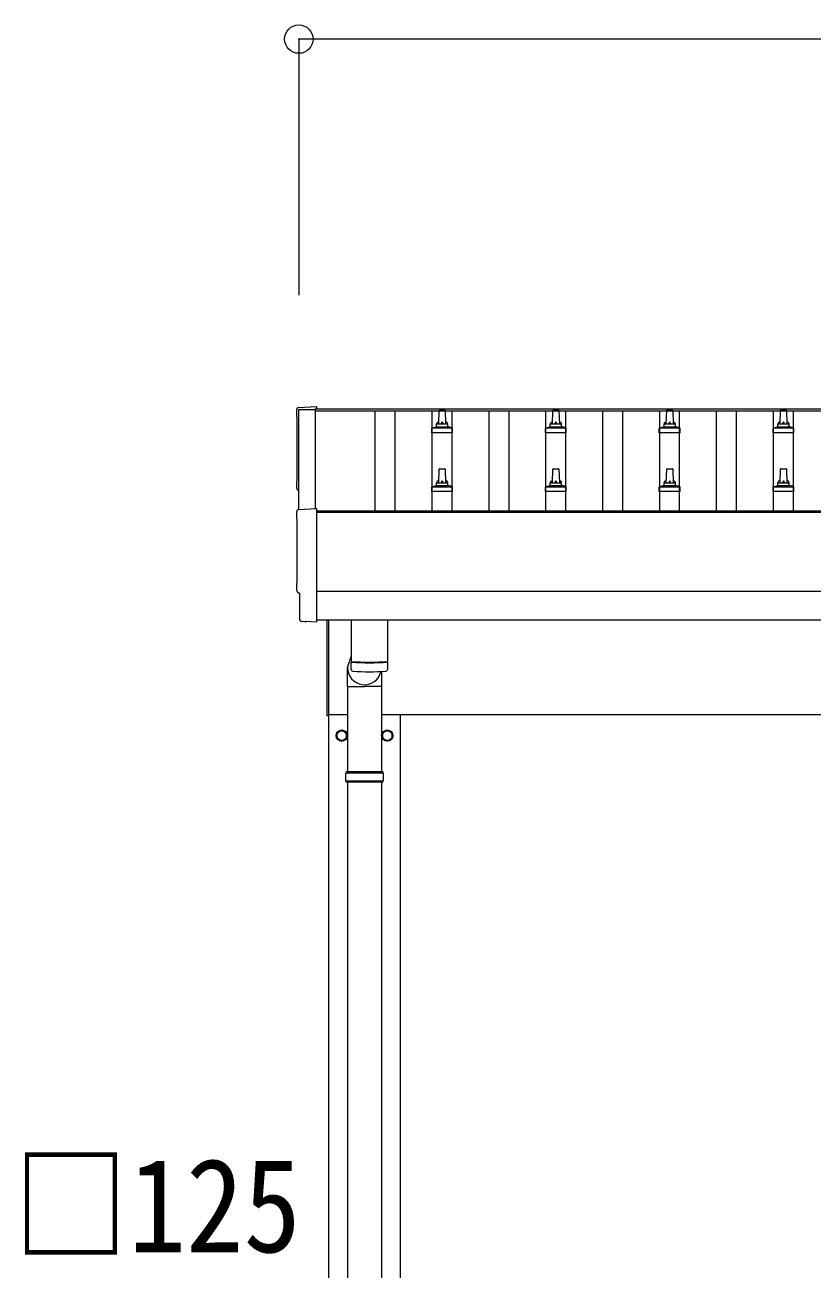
# Model space of a CAD drawing. Units: millimetres at full size, sheet at 1:50; details may follow other scales. Extents: x -14053 to 14053, y -9700 to 9700.
# Drawn here: x -9800 to -8416, y -3864 to -1676 of the extents above; entities that cross this region are included whole.
import ezdxf
from ezdxf.enums import TextEntityAlignment as Align

# ---------------------------------------------------------------- set-up
doc = ezdxf.new("R2010")
doc.units = ezdxf.units.MM
doc.header["$LTSCALE"] = 50
doc.header["$PDMODE"] = 32
doc.header["$PDSIZE"] = 50
doc.layers.add('0-8_TABLE1', color=6, linetype='Continuous', lineweight=9)
doc.layers.add('0-F', color=7, linetype='Continuous', lineweight=9)
doc.styles.add('ＭＳ ゴシック', font='')
doc.styles.get('ＭＳ ゴシック').set_extended_font_data('MS Gothic')

msp = doc.modelspace()

# ---------------------------------------------------------------- linework, layer by layer
at = {"layer": '0-8_TABLE1'}
msp.add_line((-1414, -1701.25), (-9318, -1701.25), dxfattribs=at)
at = {"layer": '0-F', "color": 6}
msp.add_line((-9318, -1701.25), (-9318, -2151.25), dxfattribs=at)
at = {"layer": '0-F', "color": 4}
for p, q in [((-9289, -2351.25), (-9289, -2526.74)), ((-9289, -2351.25), (-1443, -2351.25)), ((-9289, -2354.84), (-1443, -2354.84)), ((-9183.5, -2530.86), (-9183.5, -2354.84)), ((-9148.5, -2530.86), (-9148.5, -2354.84)), ((-9083.5, -2530.86), (-9083.5, -2354.84)), ((-9048.5, -2530.86), (-9048.5, -2354.84)), ((-8983.5, -2530.86), (-8983.5, -2354.84)), ((-8948.5, -2530.86), (-8948.5, -2354.84)), ((-8883.5, -2530.86), (-8883.5, -2354.84)), ((-8848.5, -2530.86), (-8848.5, -2354.84)), ((-8783.5, -2530.86), (-8783.5, -2354.84)), ((-8748.5, -2530.86), (-8748.5, -2354.84)), ((-8683.5, -2530.86), (-8683.5, -2354.84)), ((-8648.5, -2530.86), (-8648.5, -2354.84)), ((-8583.5, -2530.86), (-8583.5, -2354.84)), ((-8548.5, -2530.86), (-8548.5, -2354.84)), ((-8483.5, -2530.86), (-8483.5, -2354.84)), ((-8448.5, -2530.86), (-8448.5, -2354.84)), ((-9318.57, -2528.29), (-9287, -2526.63)), ((-9287, -2526.63), (-9287, -2725.49)), ((-9287, -2530.86), (-3290.5, -2530.86)), ((-9287, -2532.75), (-3290.5, -2532.75)), ((-3290.5, -2672.64), (-9287, -2672.64)), ((-9306.64, -2725.49), (-9313.55, -2725.13)), ((-9287, -2722.46), (-3290.5, -2722.46)), ((-9268, -2891.2), (-9268, -2722.56)), ((-9266, -2722.56), (-9266, -2891.2)), ((-9266, -2891.2), (-9268, -2891.2)), ((-9266, -2888.7), (-9232.5, -2888.7)), ((-9265, -5888.7), (-9265, -2888.7)), ((-9172.5, -2888.7), (-3283, -2888.7)), ((-9140, -2888.7), (-9140, -5888.7)), ((-9233.91, -2925.45), (-9234.01, -2925.45)), ((-9233.91, -2925.95), (-9234.01, -2925.95)), ((-9171.1, -2925.45), (-9171, -2925.45)), ((-9171.1, -2925.95), (-9171, -2925.95))]:
    msp.add_line(p, q, dxfattribs=at)
at = {"layer": '0-F', "color": 5, "lineweight": 5}
for p, q in [((-9072, -2377.77), (-9071.28, -2354.25)), ((-9070.28, -2353.27), (-9061.73, -2353.27)), ((-9060.73, -2354.25), (-9060, -2377.77)), ((-8872, -2377.77), (-8871.28, -2354.25)), ((-8870.28, -2353.27), (-8861.73, -2353.27)), ((-8860.73, -2354.25), (-8860, -2377.77)), ((-8672, -2377.77), (-8671.28, -2354.25)), ((-8670.28, -2353.27), (-8661.73, -2353.27)), ((-8660.73, -2354.25), (-8660, -2377.77)), ((-8472, -2377.77), (-8471.28, -2354.25)), ((-8470.28, -2353.27), (-8461.73, -2353.27)), ((-8460.73, -2354.25), (-8460, -2377.77)), ((-9083.49, -2384.59), (-9076.77, -2382.96)), ((-9076.39, -2382.77), (-9055.62, -2382.77)), ((-9076, -2381.98), (-9076, -2377.77)), ((-9075, -2377.77), (-9057, -2377.77)), ((-9056, -2381.98), (-9056, -2377.77)), ((-9048.52, -2384.59), (-9055.24, -2382.96)), ((-8883.49, -2384.59), (-8876.77, -2382.96)), ((-8876.39, -2382.77), (-8855.62, -2382.77)), ((-8876, -2381.98), (-8876, -2377.77)), ((-8875, -2377.77), (-8857, -2377.77)), ((-8856, -2381.98), (-8856, -2377.77)), ((-8848.52, -2384.59), (-8855.24, -2382.96)), ((-8683.49, -2384.59), (-8676.77, -2382.96)), ((-8676.39, -2382.77), (-8655.62, -2382.77)), ((-8676, -2381.98), (-8676, -2377.77)), ((-8675, -2377.77), (-8657, -2377.77)), ((-8656, -2381.98), (-8656, -2377.77)), ((-8648.52, -2384.59), (-8655.24, -2382.96)), ((-8483.49, -2384.59), (-8476.77, -2382.96)), ((-8476.39, -2382.77), (-8455.62, -2382.77)), ((-8476, -2381.98), (-8476, -2377.77)), ((-8475, -2377.77), (-8457, -2377.77)), ((-8456, -2381.98), (-8456, -2377.77)), ((-8448.52, -2384.59), (-8455.24, -2382.96)), ((-9084.25, -2393.27), (-9084.25, -2385.56)), ((-9047.75, -2393.27), (-9084.25, -2393.27)), ((-9083.87, -2384.77), (-9048.14, -2384.77)), ((-9047.75, -2393.27), (-9047.75, -2385.56)), ((-8884.25, -2393.27), (-8884.25, -2385.56)), ((-8847.75, -2393.27), (-8884.25, -2393.27)), ((-8883.87, -2384.77), (-8848.14, -2384.77)), ((-8847.75, -2393.27), (-8847.75, -2385.56)), ((-8684.25, -2393.27), (-8684.25, -2385.56)), ((-8647.75, -2393.27), (-8684.25, -2393.27)), ((-8683.87, -2384.77), (-8648.14, -2384.77)), ((-8647.75, -2393.27), (-8647.75, -2385.56)), ((-8484.25, -2393.27), (-8484.25, -2385.56)), ((-8447.75, -2393.27), (-8484.25, -2393.27)), ((-8483.87, -2384.77), (-8448.14, -2384.77)), ((-8447.75, -2393.27), (-8447.75, -2385.56)), ((-9072, -2481.1), (-9071.28, -2457.58)), ((-9070.28, -2456.6), (-9061.73, -2456.6)), ((-9060.73, -2457.58), (-9060, -2481.1)), ((-8872, -2481.1), (-8871.28, -2457.58)), ((-8870.28, -2456.6), (-8861.73, -2456.6)), ((-8860.73, -2457.58), (-8860, -2481.1)), ((-8672, -2481.1), (-8671.28, -2457.58)), ((-8670.28, -2456.6), (-8661.73, -2456.6)), ((-8660.73, -2457.58), (-8660, -2481.1)), ((-8472, -2481.1), (-8471.28, -2457.58)), ((-8470.28, -2456.6), (-8461.73, -2456.6)), ((-8460.73, -2457.58), (-8460, -2481.1)), ((-9084.25, -2496.6), (-9084.25, -2488.89)), ((-9083.87, -2488.1), (-9048.14, -2488.1)), ((-9083.49, -2487.92), (-9076.77, -2486.29)), ((-9076.39, -2486.1), (-9055.62, -2486.1)), ((-9076, -2485.32), (-9076, -2481.1)), ((-9075, -2481.1), (-9057, -2481.1)), ((-9056, -2485.32), (-9056, -2481.1)), ((-9048.52, -2487.92), (-9055.24, -2486.29)), ((-9047.75, -2496.6), (-9047.75, -2488.89)), ((-8884.25, -2496.6), (-8884.25, -2488.89)), ((-8883.87, -2488.1), (-8848.14, -2488.1)), ((-8883.49, -2487.92), (-8876.77, -2486.29)), ((-8876.39, -2486.1), (-8855.62, -2486.1)), ((-8876, -2485.32), (-8876, -2481.1)), ((-8875, -2481.1), (-8857, -2481.1)), ((-8856, -2485.32), (-8856, -2481.1)), ((-8848.52, -2487.92), (-8855.24, -2486.29)), ((-8847.75, -2496.6), (-8847.75, -2488.89)), ((-8684.25, -2496.6), (-8684.25, -2488.89)), ((-8683.87, -2488.1), (-8648.14, -2488.1)), ((-8683.49, -2487.92), (-8676.77, -2486.29)), ((-8676.39, -2486.1), (-8655.62, -2486.1)), ((-8676, -2485.32), (-8676, -2481.1)), ((-8675, -2481.1), (-8657, -2481.1)), ((-8656, -2485.32), (-8656, -2481.1)), ((-8648.52, -2487.92), (-8655.24, -2486.29)), ((-8647.75, -2496.6), (-8647.75, -2488.89)), ((-8484.25, -2496.6), (-8484.25, -2488.89)), ((-8483.87, -2488.1), (-8448.14, -2488.1)), ((-8483.49, -2487.92), (-8476.77, -2486.29)), ((-8476.39, -2486.1), (-8455.62, -2486.1)), ((-8476, -2485.32), (-8476, -2481.1)), ((-8475, -2481.1), (-8457, -2481.1)), ((-8456, -2485.32), (-8456, -2481.1)), ((-8448.52, -2487.92), (-8455.24, -2486.29)), ((-8447.75, -2496.6), (-8447.75, -2488.89)), ((-9047.75, -2496.6), (-9084.25, -2496.6)), ((-8847.75, -2496.6), (-8884.25, -2496.6)), ((-8647.75, -2496.6), (-8684.25, -2496.6)), ((-8447.75, -2496.6), (-8484.25, -2496.6))]:
    msp.add_line(p, q, dxfattribs=at)
at = {"layer": '0-F'}
for p, q in [((-9226, -2722.46), (-9226, -2795.52)), ((-9162, -2722.46), (-9162, -2795.52)), ((-9226, -2785.94), (-9232.56, -2804.84)), ((-9225.81, -2809.5), (-9226.03, -2796.52)), ((-9221.53, -2795.8), (-9221.51, -2796.8)), ((-9166.48, -2795.8), (-9166.5, -2796.8)), ((-9161.97, -2796.52), (-9162.2, -2809.5)), ((-9232.65, -2839.5), (-9232.65, -2804.84)), ((-9172.35, -2839.5), (-9172.35, -2813.02)), ((-9232.65, -2839.5), (-9202.5, -2839.5)), ((-9232.5, -2839.5), (-9232.5, -2989.7)), ((-9172.35, -2839.5), (-9202.5, -2839.5)), ((-9172.5, -2839.5), (-9172.5, -2989.7)), ((-9169.5, -2991.7), (-9235.5, -2991.7)), ((-9170.5, -2989.7), (-9234.5, -2989.7)), ((-9234.5, -2989.7), (-9234.5, -2991.7)), ((-9170.5, -2989.7), (-9170.5, -2991.7)), ((-9169.5, -3005.7), (-9235.5, -3005.7)), ((-9234.5, -3007.7), (-9234.5, -3005.7)), ((-9170.5, -3007.7), (-9234.5, -3007.7)), ((-9232.5, -3007.7), (-9232.5, -4157.2)), ((-9172.5, -3007.7), (-9172.5, -4157.2)), ((-9170.5, -3007.7), (-9170.5, -3005.7))]:
    msp.add_line(p, q, dxfattribs=at)
at = {"layer": '0-F', "color": 4}
for points in [[(-9318.57, -2348.85), (-9287, -2347.2), (-9287, -2351.25)], [(-9318, -2528.26), (-9318, -2352.22), (-9289, -2352.22)], [(-9316.39, -2722.14), (-9316.39, -2675.11), (-9316.99, -2675.11)], [(-9305.89, -2725.22), (-9305.23, -2724.58), (-9287, -2725.49)]]:
    msp.add_lwpolyline(points, dxfattribs=at)
for points in [[(-9242.5, -2915.88), (-9251, -2920.79), (-9251, -2930.61), (-9242.5, -2935.51), (-9234, -2930.61), (-9234, -2920.79)], [(-9162.5, -2915.88), (-9154, -2920.79), (-9154, -2930.61), (-9162.5, -2935.51), (-9171, -2930.61), (-9171, -2920.79)]]:
    msp.add_lwpolyline(points, close=True, dxfattribs=at)
for centre, radius in [((-9242.5, -2925.7), 10), ((-9242.5, -2925.7), 8.5), ((-9162.5, -2925.7), 10), ((-9162.5, -2925.7), 8.5)]:
    msp.add_circle(centre, radius, dxfattribs=at)
at = {"layer": '0-F', "color": 5, "lineweight": 5}
for centre, radius, start, end in [((-9070.28, -2354.27), 1, 90, 178.60509), ((-9061.73, -2354.27), 1, 1.39491, 90), ((-8870.28, -2354.27), 1, 90, 178.60509), ((-8861.73, -2354.27), 1, 1.39491, 90), ((-8670.28, -2354.27), 1, 90, 178.60509), ((-8661.73, -2354.27), 1, 1.39491, 90), ((-8470.28, -2354.27), 1, 90, 178.60509), ((-8461.73, -2354.27), 1, 1.39491, 90), ((-9077, -2381.98), 1, 283.62699, 0), ((-9071.92, -2378.4), 4.13, 90, 171.17633), ((-9075, -2378.77), 1, 90, 180), ((-9062.67, -2377.77), 4.83, 133.60282, 180), ((-9069.34, -2377.77), 4.83, 0, 46.39718), ((-9060.09, -2378.4), 4.13, 8.82367, 90), ((-9057, -2378.77), 1, 0, 90), ((-9055, -2381.98), 1, 180, 256.37301), ((-8877, -2381.98), 1, 283.62699, 0), ((-8871.92, -2378.4), 4.13, 90, 171.17633), ((-8875, -2378.77), 1, 90, 180), ((-8862.67, -2377.77), 4.83, 133.60282, 180), ((-8869.34, -2377.77), 4.83, 0, 46.39718), ((-8860.09, -2378.4), 4.13, 8.82367, 90), ((-8857, -2378.77), 1, 0, 90), ((-8855, -2381.98), 1, 180, 256.37301), ((-8677, -2381.98), 1, 283.62699, 0), ((-8671.92, -2378.4), 4.13, 90, 171.17633), ((-8675, -2378.77), 1, 90, 180), ((-8662.67, -2377.77), 4.83, 133.60282, 180), ((-8669.34, -2377.77), 4.83, 0, 46.39718), ((-8660.09, -2378.4), 4.13, 8.82367, 90), ((-8657, -2378.77), 1, 0, 90), ((-8655, -2381.98), 1, 180, 256.37301), ((-8477, -2381.98), 1, 283.62699, 0), ((-8471.92, -2378.4), 4.13, 90, 171.17633), ((-8475, -2378.77), 1, 90, 180), ((-8462.67, -2377.77), 4.83, 133.60282, 180), ((-8469.34, -2377.77), 4.83, 0, 46.39718), ((-8460.09, -2378.4), 4.13, 8.82367, 90), ((-8457, -2378.77), 1, 0, 90), ((-8455, -2381.98), 1, 180, 256.37301), ((-9083.25, -2385.56), 1, 103.62699, 180), ((-9048.75, -2385.56), 1, 0, 76.37301), ((-8883.25, -2385.56), 1, 103.62699, 180), ((-8848.75, -2385.56), 1, 0, 76.37301), ((-8683.25, -2385.56), 1, 103.62699, 180), ((-8648.75, -2385.56), 1, 0, 76.37301), ((-8483.25, -2385.56), 1, 103.62699, 180), ((-8448.75, -2385.56), 1, 0, 76.37301), ((-9070.28, -2457.6), 1, 90, 178.60509), ((-9061.73, -2457.6), 1, 1.39491, 90), ((-8870.28, -2457.6), 1, 90, 178.60509), ((-8861.73, -2457.6), 1, 1.39491, 90), ((-8670.28, -2457.6), 1, 90, 178.60509), ((-8661.73, -2457.6), 1, 1.39491, 90), ((-8470.28, -2457.6), 1, 90, 178.60509), ((-8461.73, -2457.6), 1, 1.39491, 90), ((-9083.25, -2488.89), 1, 103.62699, 180), ((-9077, -2485.32), 1, 283.62699, 0), ((-9071.92, -2481.74), 4.13, 90, 171.17633), ((-9075, -2482.1), 1, 90, 180), ((-9062.67, -2481.1), 4.83, 133.60282, 180), ((-9069.34, -2481.1), 4.83, 0, 46.39718), ((-9060.09, -2481.74), 4.13, 8.82367, 90), ((-9057, -2482.1), 1, 0, 90), ((-9055, -2485.32), 1, 180, 256.37301), ((-9048.75, -2488.89), 1, 0, 76.37301), ((-8883.25, -2488.89), 1, 103.62699, 180), ((-8877, -2485.32), 1, 283.62699, 0), ((-8871.92, -2481.74), 4.13, 90, 171.17633), ((-8875, -2482.1), 1, 90, 180), ((-8862.67, -2481.1), 4.83, 133.60282, 180), ((-8869.34, -2481.1), 4.83, 0, 46.39718), ((-8860.09, -2481.74), 4.13, 8.82367, 90), ((-8857, -2482.1), 1, 0, 90), ((-8855, -2485.32), 1, 180, 256.37301), ((-8848.75, -2488.89), 1, 0, 76.37301), ((-8683.25, -2488.89), 1, 103.62699, 180), ((-8677, -2485.32), 1, 283.62699, 0), ((-8671.92, -2481.74), 4.13, 90, 171.17633), ((-8675, -2482.1), 1, 90, 180), ((-8662.67, -2481.1), 4.83, 133.60282, 180), ((-8669.34, -2481.1), 4.83, 0, 46.39718), ((-8660.09, -2481.74), 4.13, 8.82367, 90), ((-8657, -2482.1), 1, 0, 90), ((-8655, -2485.32), 1, 180, 256.37301), ((-8648.75, -2488.89), 1, 0, 76.37301), ((-8483.25, -2488.89), 1, 103.62699, 180), ((-8477, -2485.32), 1, 283.62699, 0), ((-8471.92, -2481.74), 4.13, 90, 171.17633), ((-8475, -2482.1), 1, 90, 180), ((-8462.67, -2481.1), 4.83, 133.60282, 180), ((-8469.34, -2481.1), 4.83, 0, 46.39718), ((-8460.09, -2481.74), 4.13, 8.82367, 90), ((-8457, -2482.1), 1, 0, 90), ((-8455, -2485.32), 1, 180, 256.37301), ((-8448.75, -2488.89), 1, 0, 76.37301)]:
    msp.add_arc(centre, radius, start, end, dxfattribs=at)
at = {"layer": '0-F'}
for centre, radius, start, end in [((-9194, -2315.78), 480.8, 266.18381, 273.81619), ((-9194, -2316.78), 480.8, 266.18381, 273.81619), ((-9222.38, -2809.26), 3.43, 183.91307, 262.91645), ((-9194.01, -2293.8), 519.67, 266.82357, 273.17802), ((-9165.62, -2809.26), 3.43, 277.00994, 356.09787), ((-9186.75, -2998.7), 49.25, 171.82876, 180.00002), ((-9218.25, -2998.7), 49.25, 359.99998, 8.17124), ((-9186.75, -2998.7), 49.25, 180.00002, 188.17127), ((-9218.25, -2998.7), 49.25, 351.82873, 359.99998)]:
    msp.add_arc(centre, radius, start, end, dxfattribs=at)
at = {"layer": '0-F', "color": 4}
for centre, start, end in [((-9242.5, -2925.7), 171.25399, 188.74601), ((-9242.5, -2925.7), 111.25399, 128.74601), ((-9242.5, -2925.7), 51.25399, 68.74601), ((-9242.5, -2925.7), 1.66581, 8.74601), ((-9242.5, -2925.7), 351.25399, 358.33419), ((-9162.5, -2925.7), 171.25399, 178.33419), ((-9162.5, -2925.7), 181.66581, 188.74601), ((-9162.5, -2925.7), 111.25399, 128.74601), ((-9162.5, -2925.7), 51.25399, 68.74601), ((-9162.5, -2925.7), 351.25399, 8.74601), ((-9242.5, -2925.7), 231.25399, 248.74601), ((-9242.5, -2925.7), 291.25399, 308.74601), ((-9162.5, -2925.7), 231.25399, 248.74601), ((-9162.5, -2925.7), 291.25399, 308.74601)]:
    msp.add_arc(centre, 8.6, start, end, dxfattribs=at)
for centre, major_axis, ratio, start_param, end_param in [((-9318.42, -2351.85), (-3, 0), 0.99863, 4.7647489, 6.2979817), ((-14084.28, -2422.27), (4763.38, 0), 0.99863, 6.2686928, 6.2979817), ((-9316.99, -2491.27), (-4.41, 0), 0.99863, 6.2686928, 7.6252171), ((-9318.42, -2531.28), (-3, 0), 0.99863, 4.7647489, 6.2979817), ((-14084.28, -2601.71), (4763.38, 0), 0.99863, 6.2686928, 6.2979817), ((-9316.99, -2670.71), (-4.41, 0), 0.99863, 6.2686928, 7.8539816), ((-9313.39, -2722.13), (-2.18, -2.07), 0.9974, 5.5252311, 7.0411395), ((-9306.58, -2724.49), (-0.727, -0.69), 0.9974, 0.7579542, 1.5707963)]:
    msp.add_ellipse(centre, major_axis=major_axis, ratio=ratio, start_param=start_param, end_param=end_param, dxfattribs=at)
at = {"layer": '0-F'}
msp.add_ellipse((-9202.5, -2804.84), major_axis=(0, -31.56), ratio=0.952301, start_param=4.712389, end_param=7.5904458, dxfattribs=at)
at = {"layer": '0-F', "color": 6}
msp.add_point((-9318, -1701.25), dxfattribs=at)

# ---------------------------------------------------------------- texts
at = {"layer": '0-F', "style": 'ＭＳ ゴシック', "width": 0.9}
msp.add_text('□125', height=165, dxfattribs=at).set_placement((-9819.83, -3883.48), align=Align.BOTTOM_LEFT)

doc.saveas('drawing.dxf')
